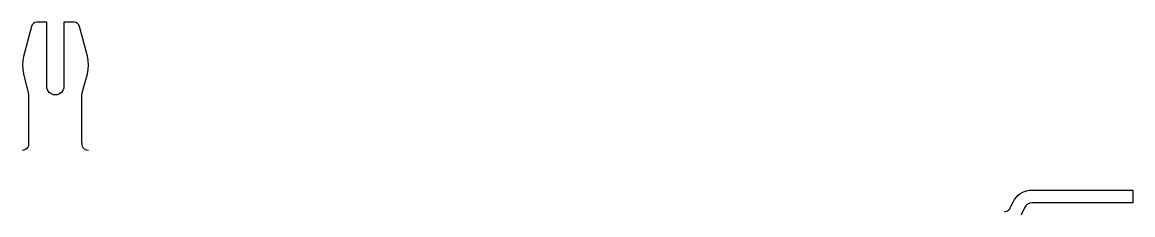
# Model space of a CAD drawing. Extents: x 21.8 to 47.7, y 28 to 32.5.
import ezdxf

# ---------------------------------------------------------------- set-up
doc = ezdxf.new("R2010")
doc.units = 0
doc.layers.add('IMPORTIEREN_-_2103161911_S', color=7, linetype='CONTINUOUS')

msp = doc.modelspace()

# ---------------------------------------------------------------- linework, layer by layer
at = {"layer": 'IMPORTIEREN_-_2103161911_S'}
for points in [[(23.308, 29.474), (23.259, 29.482), (23.215, 29.506), (23.184, 29.54), (23.168, 29.572), (23.161, 29.598), (23.159, 29.609), (23.157, 29.622), (23.156, 29.674), (23.156, 30.124), (23.156, 30.769), (23.163, 30.821), (23.282, 31.267), (23.302, 31.37), (23.308, 31.473), (23.301, 31.576), (23.281, 31.677), (23.098, 32.376), (23.08, 32.415), (23.052, 32.446), (23.015, 32.466), (22.972, 32.473), (22.734, 32.473), (22.734, 30.973), (22.73, 30.933), (22.718, 30.895), (22.675, 30.832), (22.612, 30.789), (22.574, 30.778), (22.534, 30.774), (22.493, 30.778), (22.456, 30.789), (22.392, 30.832), (22.35, 30.895), (22.338, 30.932), (22.334, 30.972), (22.334, 32.473), (22.098, 32.473), (22.056, 32.466), (22.02, 32.446), (21.991, 32.414), (21.973, 32.373), (21.79, 31.675), (21.77, 31.575), (21.764, 31.473), (21.77, 31.37), (21.79, 31.267), (21.902, 30.822), (21.909, 30.77), (21.909, 30.124), (21.909, 29.674), (21.909, 29.622), (21.908, 29.609), (21.904, 29.584), (21.89, 29.552), (21.868, 29.521), (21.838, 29.497), (21.798, 29.479), (21.759, 29.474)], [(44.713, 28.049), (44.722, 28.049), (44.746, 28.052), (44.78, 28.064), (44.812, 28.085), (44.838, 28.114), (44.849, 28.132), (44.861, 28.167), (44.914, 28.269), (44.95, 28.331), (44.993, 28.386), (45.043, 28.435), (45.099, 28.475), (45.16, 28.508), (45.225, 28.532), (45.293, 28.546), (45.364, 28.551), (46.008, 28.551), (46.061, 28.551), (46.505, 28.551), (46.913, 28.551), (47.611, 28.551), (47.711, 28.551), (47.711, 28.25), (47.611, 28.25), (46.913, 28.25), (46.505, 28.25), (46.061, 28.25), (46.008, 28.25), (45.362, 28.25), (45.305, 28.242), (45.254, 28.219), (45.212, 28.184), (45.18, 28.137), (45.115, 28.001), (45.097, 27.972)]]:
    msp.add_lwpolyline(points, dxfattribs=at)

doc.saveas('drawing.dxf')
